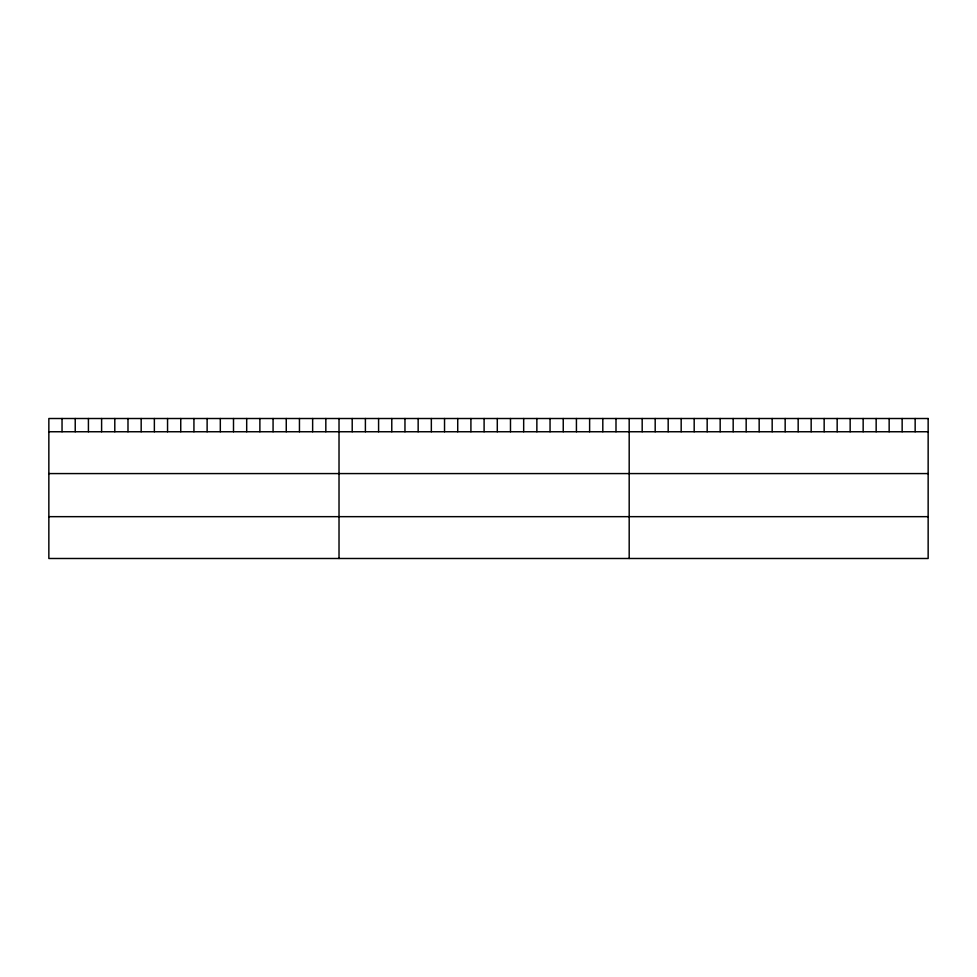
<?xml version="1.0" encoding="UTF-8"?>
<svg xmlns="http://www.w3.org/2000/svg" width="977" height="977" viewBox="0 0 977 977"><rect width="100%" height="100%" fill="white"/><g stroke="black" fill="none" stroke-linecap="round" stroke-linejoin="round"><path stroke-width="1.47" d="M48.85 431.749L928.15 431.749M48.85 473.576L928.15 473.576M48.85 516.662L928.15 516.662M915.156 418.51L915.156 431.749M902.15 418.51L902.15 431.749M889.155 418.51L889.155 431.749M876.161 418.51L876.161 431.749M863.155 418.51L863.155 431.749M850.161 418.51L850.161 431.749M837.167 418.51L837.167 431.749M824.161 418.51L824.161 431.749M811.166 418.51L811.166 431.749M798.172 418.51L798.172 431.749M785.166 418.51L785.166 431.749M772.172 418.51L772.172 431.749M759.166 418.51L759.166 431.749M746.172 418.51L746.172 431.749M733.177 418.51L733.177 431.749M720.171 418.51L720.171 431.749M707.177 418.51L707.177 431.749M694.183 418.51L694.183 431.749M681.177 418.51L681.177 431.749M668.183 418.51L668.183 431.749M655.188 418.51L655.188 431.749M642.182 418.51L642.182 431.749M629.188 418.51L629.188 558.49M615.998 418.51L615.998 431.749M602.809 418.51L602.809 431.749M589.62 418.51L589.62 431.749M576.43 418.51L576.43 431.749M563.24 418.51L563.24 431.749M550.051 418.51L550.051 431.749M536.861 418.51L536.861 431.749M523.672 418.51L523.672 431.749M510.482 418.51L510.482 431.749M497.293 418.51L497.293 431.749M484.103 418.51L484.103 431.749M470.914 418.51L470.914 431.749M457.724 418.51L457.724 431.749M444.535 418.51L444.535 431.749M431.345 418.51L431.345 431.749M418.156 418.51L418.156 431.749M404.966 418.51L404.966 431.749M391.777 418.51L391.777 431.749M378.587 418.51L378.587 431.749M365.398 418.51L365.398 431.749M352.208 418.51L352.208 431.749M339.019 418.51L339.019 558.49M325.829 418.51L325.829 431.749M312.64 418.51L312.64 431.749M299.45 418.51L299.45 431.749M286.261 418.51L286.261 431.749M273.071 418.51L273.071 431.749M259.882 418.51L259.882 431.749M246.692 418.51L246.692 431.749M233.503 418.51L233.503 431.749M220.314 418.51L220.314 431.749M207.124 418.51L207.124 431.749M193.935 418.51L193.935 431.749M180.745 418.51L180.745 431.749M167.555 418.51L167.555 431.749M154.366 418.51L154.366 431.749M141.176 418.51L141.176 431.749M127.987 418.51L127.987 431.749M114.797 418.51L114.797 431.749M101.608 418.51L101.608 431.749M88.419 418.51L88.419 431.749M75.229 418.51L75.229 431.749M62.039 418.51L62.039 431.749M928.15 418.51L48.85 418.51L48.85 558.49L928.15 558.49L928.15 418.51"/></g></svg>
